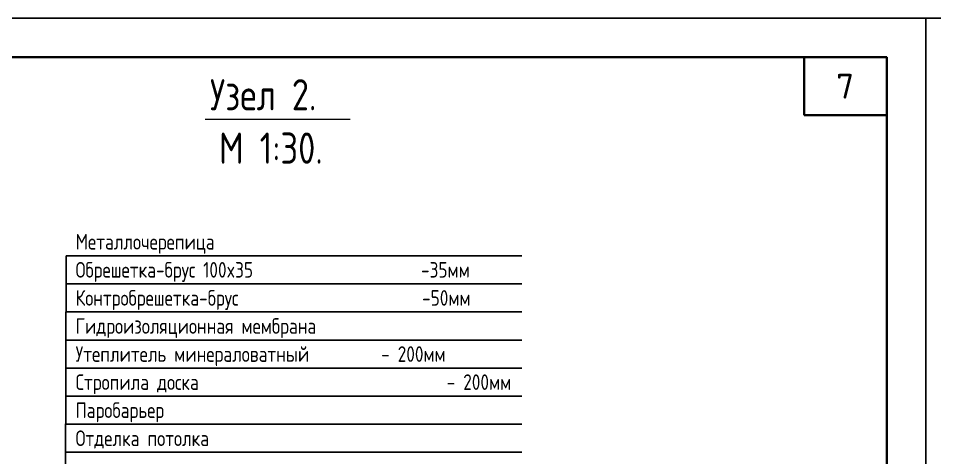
# Model space of a CAD drawing. Extents: x -12289450 to -10763036, y -7834513 to -6150123.
# Drawn here: x -11118248 to -11109433, y -7676487 to -7672261 of the extents above; entities that cross this region are included whole.
import ezdxf

# ---------------------------------------------------------------- set-up
doc = ezdxf.new("R2010")
doc.units = 0
doc.header["$LTSCALE"] = 25
for name, color, linetype in [('Annotation - Text', 7, 'Continuous'), ('ArchiCAD', 7, 'Continuous'), ('EEE', 7, 'Continuous'), ('Новое', 51, 'Continuous')]:
    doc.layers.add(name, color=color, linetype=linetype)
doc.layers.add('тонкий', color=114, linetype='Continuous', lineweight=20)
doc.styles.add('GOST 2.304', font='cs_gost2304.shx')
doc.styles.get("Standard").update_dxf_attribs({"font": 'arial.ttf'})

msp = doc.modelspace()

# ---------------------------------------------------------------- linework, layer by layer
at = {"layer": 'ArchiCAD', "color": 7, "linetype": 'Continuous', "lineweight": 35}
msp.add_lwpolyline([(-11139519, -7672636.3), (-11109894.1, -7672636.3), (-11109894.1, -7694161.2), (-11139519, -7694161.2)], close=True, dxfattribs=at)
msp.add_lwpolyline([(-11139519, -7672636.3), (-11109894.1, -7672636.3), (-11109894.1, -7694161.2), (-11139519, -7694161.2)], close=True, dxfattribs=at)
at = {"layer": 'ArchiCAD', "color": 7, "linetype": 'Continuous', "lineweight": 35, "extrusion": (1, 0, 0), "elevation": -11110687.7}
msp.add_lwpolyline([(-7672636.3, 0), (-7673191.7, 0)], dxfattribs=at)
at = {"layer": 'ArchiCAD', "color": 7, "linetype": 'Continuous', "lineweight": 35, "extrusion": (0, 1, 0), "elevation": -7673191.7}
msp.add_lwpolyline([(11110687.7, 0), (11109894.1, 0)], dxfattribs=at)
at = {"layer": 'EEE', "lineweight": 15}
msp.add_line((-11116451.3, -7673231.7), (-11115056.7, -7673231.7), dxfattribs=at)
at = {"layer": 'Новое', "color": 7, "linetype": 'Continuous'}
for points in [[(-11141019, -7672261.3), (-11109519.1, -7672261.3), (-11109519.1, -7694536.2), (-11141019, -7694536.2)], [(-11141019, -7672261.3), (-11109519.1, -7672261.3), (-11109519.1, -7694536.2), (-11141019, -7694536.2)], [(-11109519.1, -7672261.3), (-11088519.2, -7672261.3), (-11088519.2, -7687111.2), (-11109519.1, -7687111.2)], [(-11109519.1, -7672261.3), (-11088519.2, -7672261.3), (-11088519.2, -7687111.2), (-11109519.1, -7687111.2)]]:
    msp.add_lwpolyline(points, close=True, dxfattribs=at)
at = {"layer": 'тонкий', "lineweight": 25, "ltscale": 2}
for p, q in [((-11117793.8, -7677173), (-11117786.4, -7674545.4)), ((-11117786.4, -7674545.4), (-11113402.7, -7674545.4)), ((-11117786.4, -7674815.4), (-11113402.7, -7674815.4)), ((-11117786.4, -7675085.4), (-11113402.7, -7675085.4)), ((-11117786.4, -7675355.4), (-11113402.7, -7675355.4)), ((-11117786.4, -7675625.4), (-11113402.7, -7675625.4)), ((-11117786.4, -7675895.4), (-11113402.7, -7675895.4)), ((-11117786.4, -7675895.4), (-11113402.7, -7675895.4)), ((-11117786.4, -7676165.4), (-11113402.7, -7676165.4)), ((-11117786.4, -7676165.4), (-11113402.7, -7676165.4)), ((-11117786.4, -7676435.4), (-11113402.7, -7676435.4))]:
    msp.add_line(p, q, dxfattribs=at)

# ---------------------------------------------------------------- texts
at = {"insert": (-11110381.1, -7672795), "char_height": 238.064, "width": 453.455, "attachment_point": 1}
msp.add_mtext('{\\Fsimplex|c0;7}', dxfattribs=at)
at = {"layer": 'Annotation - Text', "color": 0, "lineweight": 25, "style": 'GOST 2.304'}
for s, p in [('Узел 2.', (-11116404, -7673146.4)), ('М 1:30.', (-11116317.4, -7673659.6))]:
    msp.add_text(s, height=300, dxfattribs=at).set_placement(p)
at = {"layer": 'тонкий', "lineweight": 25, "ltscale": 2, "style": 'GOST 2.304'}
for s, p in [('Металлочерепица ', (-11117696.4, -7674485.4)), ('Обрешетка-брус 100x35                     -35мм', (-11117696.4, -7674755.4)), ('Контробрешетка-брус                       -50мм', (-11117696.4, -7675025.4)), ('Гидроизоляционная мембрана', (-11117696.4, -7675295.4)), ('Утеплитель минераловатный         - 200мм', (-11117696.4, -7675565.4)), ('Стропила доска                               - 200мм', (-11117696.4, -7675835.4)), ('Паробарьер', (-11117696.4, -7676105.4)), ('Отделка потолка', (-11117696.4, -7676375.4))]:
    msp.add_text(s, height=150, dxfattribs=at).set_placement(p)

doc.saveas('drawing.dxf')
